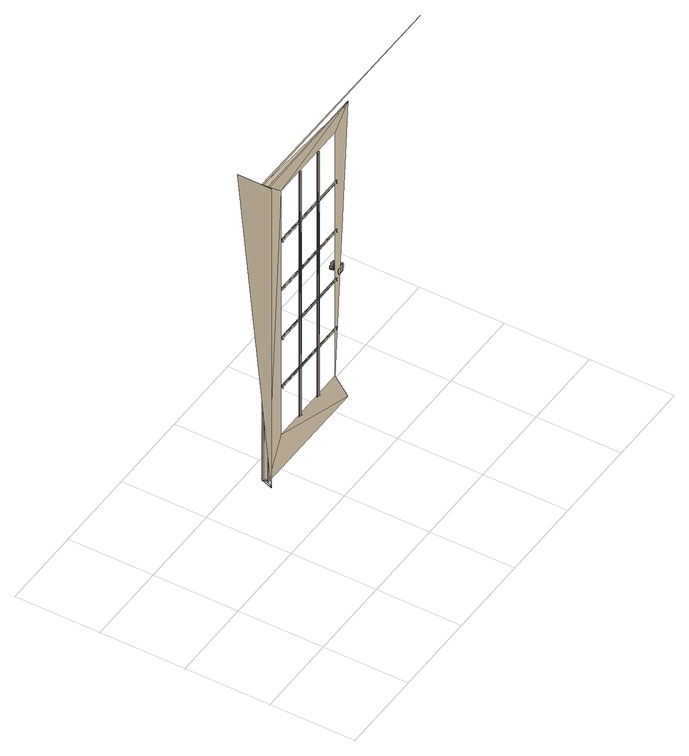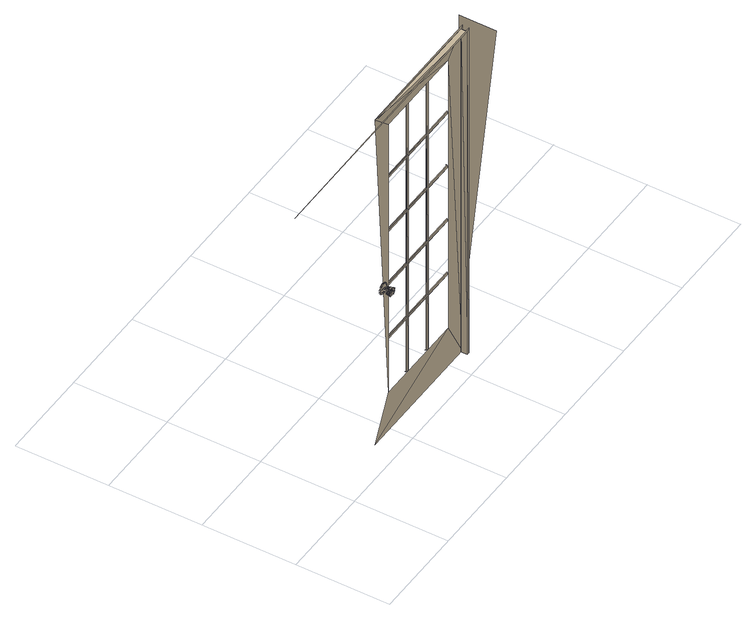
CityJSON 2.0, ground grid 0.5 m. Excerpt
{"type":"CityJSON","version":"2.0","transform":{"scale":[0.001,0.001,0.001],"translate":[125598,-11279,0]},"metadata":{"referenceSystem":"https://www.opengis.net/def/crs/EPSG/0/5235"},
"CityObjects":{
"building1":{"type":"Building","children":["building1-1"]},
"building1-1":{"type":"BuildingInstallation","attributes":{"ifc_type":"IfcDoor","name":"M_Door-Interior-Double-Full Glass-Wood:1500 x 2000mm:355801"},"parents":["building1"],"geometry":[{"type":"MultiSurface","lod":"2.2","boundaries":[[[0,1,2]],[[1,3,4]],[[5,4,6]],[[7,4,3]],[[6,4,7]],[[3,8,9]],[[7,3,10]],[[10,6,7]],[[3,9,10]],[[10,9,6]],[[4,5,11]],[[4,11,12]],[[13,14,15]],[[16,17,18]],[[19,20,21]],[[22,23,24]],[[5,6,25]],[[26,6,9]],[[27,28,29]],[[27,29,30]],[[31,32,30]],[[27,30,32]],[[13,33,34]],[[17,35,36]],[[19,37,38]],[[22,39,40]],[[41,14,42]],[[43,18,44]],[[45,20,46]],[[47,48,23]],[[14,13,49]],[[18,17,50]],[[20,19,51]],[[23,22,52]],[[5,25,11]],[[4,12,53]],[[27,32,54]],[[55,27,54]],[[56,54,32]],[[56,32,57]],[[58,59,60]],[[58,60,61]],[[62,63,61]],[[58,61,63]],[[41,42,64]],[[43,44,65]],[[45,46,66]],[[47,67,48]],[[13,34,49]],[[17,36,50]],[[19,38,51]],[[22,40,52]],[[14,49,42]],[[18,50,44]],[[20,51,46]],[[23,52,47]],[[58,63,68]],[[69,58,68]],[[70,68,63]],[[70,63,71]],[[11,25,72]],[[12,73,53]],[[6,26,25]],[[8,74,9]],[[42,75,64]],[[34,76,49]],[[44,77,65]],[[36,78,50]],[[46,79,66]],[[38,80,51]],[[47,81,67]],[[40,82,52]],[[49,75,42]],[[50,77,44]],[[51,79,46]],[[52,81,47]],[[83,84,85]],[[86,85,87]],[[86,83,85]],[[85,84,88]],[[89,87,85]],[[83,90,84]],[[90,88,84]],[[91,86,87]],[[83,86,91]],[[92,90,83]],[[91,87,89]],[[90,92,88]],[[92,93,88]],[[85,88,94]],[[89,85,95]],[[96,91,89]],[[96,89,97]],[[83,91,98]],[[92,83,99]],[[92,100,93]],[[88,93,94]],[[97,89,95]],[[91,96,98]],[[100,92,99]],[[94,93,100]],[[97,98,96]],[[97,95,98]],[[94,100,99]],[[73,72,25]],[[101,94,99]],[[95,102,98]],[[103,104,105]],[[105,104,106]],[[95,107,102]],[[105,108,103]],[[106,109,105]],[[101,99,110]],[[111,108,105]],[[112,113,103]],[[109,106,114]],[[108,112,103]],[[115,105,109]],[[112,116,113]],[[117,104,103]],[[106,104,117]],[[118,112,108]],[[94,101,119]],[[95,120,107]],[[118,116,112]],[[114,121,109]],[[116,122,113]],[[103,113,117]],[[117,114,106]],[[122,123,113]],[[121,114,124]],[[121,125,109]],[[98,102,126]],[[99,127,110]],[[117,113,123]],[[124,114,117]],[[128,122,116]],[[122,129,123]],[[121,124,130]],[[85,94,131]],[[95,85,132]],[[117,123,129]],[[130,124,117]],[[119,101,110]],[[117,133,134]],[[107,126,102]],[[83,98,135]],[[99,83,136]],[[134,133,137]],[[137,138,134]],[[122,139,129]],[[140,121,130]],[[141,134,138]],[[141,117,134]],[[139,122,142]],[[94,119,143]],[[95,144,120]],[[145,129,139]],[[130,146,140]],[[107,120,126]],[[147,117,129]],[[141,130,117]],[[130,141,146]],[[129,145,147]],[[119,110,127]],[[117,147,133]],[[121,140,148]],[[98,126,149]],[[99,150,127]],[[151,145,139]],[[146,152,140]],[[146,141,152]],[[151,147,145]],[[153,137,133]],[[154,138,137]],[[153,133,147]],[[152,141,155]],[[156,147,151]],[[139,157,151]],[[158,140,152]],[[143,119,127]],[[157,139,159]],[[120,149,126]],[[138,160,141]],[[156,151,157]],[[152,155,158]],[[94,143,161]],[[95,162,144]],[[155,141,163]],[[164,147,156]],[[140,158,165]],[[138,154,160]],[[120,144,149]],[[98,149,166]],[[99,167,150]],[[143,127,150]],[[168,137,153]],[[168,154,137]],[[153,147,169]],[[160,163,141]],[[169,147,164]],[[157,170,156]],[[158,155,171]],[[170,164,156]],[[171,155,163]],[[172,163,160]],[[169,164,173]],[[170,173,164]],[[163,172,171]],[[174,172,160]],[[169,173,175]],[[175,173,176]],[[172,174,177]],[[170,176,173]],[[171,172,177]]]}]}
},
"vertices":[
[858,1042,2025],[858,842,0],[858,842,2025],[883,912,0],[883,877,0],[883,877,2000],[896,877,1987],[896,877,0],[883,912,2000],[896,912,1987],[896,912,0],[1003,877,1880],[1003,877,230],[1003,873,1556],[1003,873,1544],[1003,863,1540],[1003,863,1230],[1003,873,1226],[1003,873,1214],[1003,873,896],[1003,873,884],[1003,863,880],[1003,873,566],[1003,873,554],[1003,863,550],[1631,877,2000],[1631,877,1987],[1167,873,230],[1164,869,230],[1164,869,1880],[1167,873,1880],[1164,863,1880],[1179,873,1880],[1003,869,1560],[1513,869,1560],[1003,869,1230],[1513,869,1230],[1003,869,900],[1513,869,900],[1003,869,570],[1513,869,570],[1003,869,1540],[1513,873,1544],[1003,869,1210],[1513,873,1214],[1003,869,880],[1513,873,884],[1513,873,554],[1003,869,550],[1513,873,1556],[1513,873,1226],[1513,873,896],[1513,873,566],[1631,877,0],[1179,873,230],[1183,863,230],[1183,869,230],[1183,869,1880],[1337,873,230],[1334,869,230],[1334,869,1880],[1337,873,1880],[1334,863,1880],[1349,873,1880],[1513,869,1540],[1513,869,1210],[1513,869,880],[1513,869,550],[1349,873,230],[1353,863,230],[1353,869,230],[1353,869,1880],[1513,877,1880],[1513,877,230],[2370,912,1987],[1513,863,1540],[1513,863,1560],[1513,863,1210],[1513,863,1230],[1513,863,880],[1513,863,900],[1513,863,550],[1513,863,570],[1538,883,914],[1539,877,907],[1538,877,914],[1539,883,922],[1539,877,922],[1542,877,899],[1542,877,929],[1539,883,907],[1542,883,929],[1542,883,899],[1547,877,893],[1553,877,888],[1553,877,940],[1547,883,936],[1547,877,936],[1553,883,940],[1553,883,888],[1547,883,893],[1560,877,885],[1560,883,943],[1551,902,911],[1549,902,914],[1543,927,914],[1551,902,918],[1560,877,943],[1545,927,909],[1545,927,922],[1560,883,885],[1543,930,914],[1545,927,907],[1552,902,908],[1552,902,921],[1545,930,920],[1546,927,904],[1558,902,914],[1545,930,907],[1568,877,884],[1568,877,944],[1548,927,929],[1548,927,900],[1554,902,905],[1554,902,924],[1546,930,925],[1568,883,944],[1568,883,884],[1547,930,903],[1555,902,901],[1555,902,928],[1597,877,907],[1597,877,922],[1563,883,906],[1558,883,914],[1597,883,922],[1597,883,907],[1568,883,914],[1563,883,923],[1554,927,895],[1554,927,934],[1563,902,923],[1548,930,900],[1576,877,885],[1576,877,943],[1558,902,900],[1558,902,929],[1563,902,906],[1554,930,934],[1576,883,943],[1576,883,885],[1561,902,898],[1561,902,930],[1573,883,906],[1573,883,923],[1565,902,932],[1565,902,897],[1560,927,891],[1560,927,938],[1554,930,895],[1573,902,923],[1589,877,893],[1589,877,936],[1568,902,933],[1568,902,896],[1560,930,938],[1589,883,936],[1589,883,893],[1578,883,914],[1573,902,906],[1568,927,891],[1568,927,938],[1571,902,932],[1571,902,897],[1575,902,930],[1575,902,898],[1576,927,891],[1576,927,938]
]}
